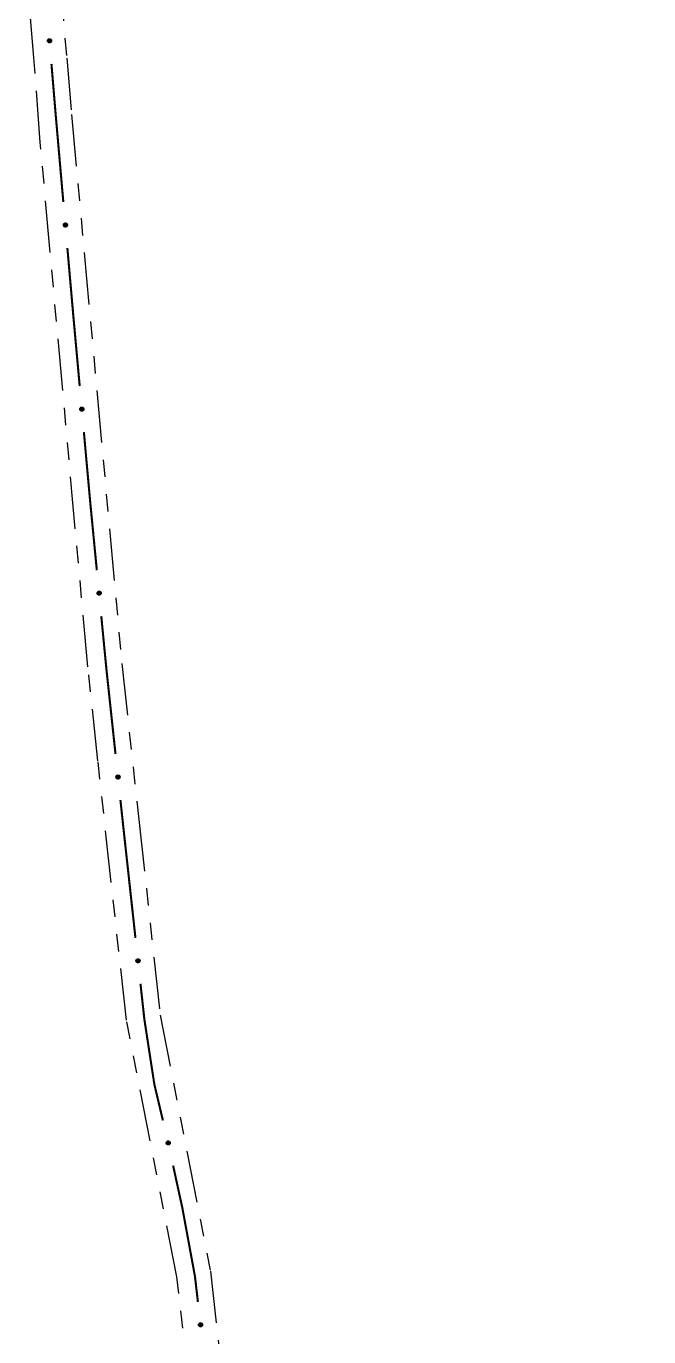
# Model space of a CAD drawing. Extents: x 209066 to 212010, y 4879784 to 4881672.
# Drawn here: x 209327.1 to 209381, y 4880649 to 4880762.4 of the extents above; entities that cross this region are included whole.
import ezdxf

# ---------------------------------------------------------------- set-up
doc = ezdxf.new("R2010")
doc.units = 0
doc.header["$LTSCALE"] = 1.5
doc.header["$MEASUREMENT"] = 0
doc.linetypes.add('TRACO_25', pattern=[8, 3, -1, 1, -1, 1, -1])
doc.layers.add('SV-EIXO-RUA-N-PAV', color=6, linetype='CONTINUOUS')
doc.layers.add('SV-RUA-NAO-PAV', color=7, linetype='CONTINUOUS')

msp = doc.modelspace()

# ---------------------------------------------------------------- linework, layer by layer
at = {"layer": 'SV-EIXO-RUA-N-PAV'}
for points in [[(209329.219827, 4880761.307858), (209329.257607, 4880761.276798), (209329.283726, 4880761.242379), (209329.297247, 4880761.207401), (209329.301136, 4880761.173376), (209329.301194, 4880761.138119), (209329.29341, 4880761.10256), (209329.276029, 4880761.065007), (209329.245138, 4880761.02689), (209329.208119, 4880761.002451), (209329.174537, 4880760.98736), (209329.139291, 4880760.981262), (209329.10504, 4880760.981779), (209329.068371, 4880760.991086), (209329.030486, 4880761.009072), (209328.99291, 4880761.041062), (209328.967535, 4880761.074982), (209328.955345, 4880761.109158), (209328.949439, 4880761.14463), (209328.949811, 4880761.180625), (209328.957653, 4880761.215487), (209328.97583, 4880761.253598), (209329.007896, 4880761.290268), (209329.041438, 4880761.315962), (209329.075434, 4880761.328629), (209329.110487, 4880761.333657), (209329.145849, 4880761.334146), (209329.181919, 4880761.327809), (209329.219827, 4880761.307858)], [(209330.588125, 4880745.366988), (209330.626039, 4880745.336091), (209330.652306, 4880745.301785), (209330.665979, 4880745.266866), (209330.670015, 4880745.232858), (209330.670225, 4880745.197602), (209330.662595, 4880745.162009), (209330.645376, 4880745.124381), (209330.61465, 4880745.086131), (209330.577738, 4880745.061533), (209330.544221, 4880745.046297), (209330.509002, 4880745.040046), (209330.474749, 4880745.040415), (209330.43804, 4880745.049564), (209330.400078, 4880745.067386), (209330.362363, 4880745.099213), (209330.336842, 4880745.133023), (209330.324504, 4880745.167145), (209330.318445, 4880745.202591), (209330.318661, 4880745.238588), (209330.326352, 4880745.273483), (209330.344365, 4880745.311673), (209330.376272, 4880745.348481), (209330.409702, 4880745.37432), (209330.443643, 4880745.387133), (209330.478674, 4880745.392313), (209330.514033, 4880745.392955), (209330.550131, 4880745.386774), (209330.588125, 4880745.366988)], [(209332.010148, 4880729.430659), (209332.048156, 4880729.399878), (209332.074527, 4880729.365652), (209332.088306, 4880729.330774), (209332.092445, 4880729.296779), (209332.092763, 4880729.261524), (209332.085241, 4880729.225908), (209332.068136, 4880729.188228), (209332.037527, 4880729.149885), (209332.000689, 4880729.125174), (209331.967218, 4880729.109836), (209331.932019, 4880729.103479), (209331.897765, 4880729.103744), (209331.861028, 4880729.112781), (209331.823012, 4880729.130488), (209331.785201, 4880729.1622), (209331.759577, 4880729.195932), (209331.747136, 4880729.230017), (209331.740969, 4880729.265445), (209331.741076, 4880729.301442), (209331.748661, 4880729.33636), (209331.766558, 4880729.374604), (209331.798352, 4880729.411509), (209331.831704, 4880729.437449), (209331.865606, 4880729.450366), (209331.900621, 4880729.455653), (209331.935978, 4880729.456401), (209331.972095, 4880729.450331), (209332.010148, 4880729.430659)], [(209333.502204, 4880713.501138), (209333.5404, 4880713.470592), (209333.566982, 4880713.436529), (209333.580975, 4880713.401737), (209333.585324, 4880713.367768), (209333.585859, 4880713.332515), (209333.578557, 4880713.296854), (209333.561685, 4880713.259069), (209333.531312, 4880713.220538), (209333.494628, 4880713.195601), (209333.461252, 4880713.180057), (209333.426093, 4880713.173483), (209333.391838, 4880713.173537), (209333.355045, 4880713.182347), (209333.316921, 4880713.199819), (209333.278915, 4880713.231298), (209333.253084, 4880713.264871), (209333.240433, 4880713.298879), (209333.234048, 4880713.334268), (209333.233933, 4880713.370265), (209333.241303, 4880713.405229), (209333.258963, 4880713.443583), (209333.29053, 4880713.480683), (209333.323721, 4880713.506828), (209333.357542, 4880713.519954), (209333.392525, 4880713.525456), (209333.427876, 4880713.526423), (209333.46403, 4880713.520575), (209333.502204, 4880713.501138)], [(209335.13773, 4880697.586252), (209335.17623, 4880697.556089), (209335.203151, 4880697.522293), (209335.217491, 4880697.487643), (209335.222179, 4880697.453719), (209335.223066, 4880697.418473), (209335.216121, 4880697.382741), (209335.199627, 4880697.344789), (209335.169641, 4880697.305956), (209335.133208, 4880697.280654), (209335.099989, 4880697.264777), (209335.064897, 4880697.257852), (209335.030643, 4880697.257564), (209334.993765, 4880697.266006), (209334.955468, 4880697.283096), (209334.917149, 4880697.314194), (209334.890984, 4880697.347507), (209334.877993, 4880697.381387), (209334.871255, 4880697.41671), (209334.87078, 4880697.452704), (209334.8778, 4880697.487741), (209334.895077, 4880697.526269), (209334.926271, 4880697.563682), (209334.959199, 4880697.590158), (209334.992888, 4880697.603621), (209335.027813, 4880697.609473), (209335.063154, 4880697.610792), (209335.099363, 4880697.605306), (209335.13773, 4880697.586252)], [(209336.867821, 4880681.680329), (209336.90639, 4880681.650255), (209336.933389, 4880681.616521), (209336.947809, 4880681.581904), (209336.952576, 4880681.547992), (209336.953544, 4880681.512748), (209336.946681, 4880681.477), (209336.930276, 4880681.43901), (209336.900379, 4880681.400108), (209336.864004, 4880681.374721), (209336.830822, 4880681.358768), (209336.795746, 4880681.351762), (209336.761493, 4880681.351395), (209336.724595, 4880681.359752), (209336.686259, 4880681.376753), (209336.647869, 4880681.407762), (209336.621627, 4880681.441015), (209336.608558, 4880681.474865), (209336.601738, 4880681.510173), (209336.60118, 4880681.546166), (209336.608119, 4880681.581218), (209336.625307, 4880681.619786), (209336.656415, 4880681.657271), (209336.689282, 4880681.683823), (209336.722939, 4880681.697364), (209336.757851, 4880681.703296), (209336.793188, 4880681.704697), (209336.829411, 4880681.699294), (209336.867821, 4880681.680329)], [(209339.465983, 4880665.924824), (209339.507505, 4880665.898979), (209339.537906, 4880665.868276), (209339.555891, 4880665.83537), (209339.564203, 4880665.802148), (209339.568877, 4880665.767202), (209339.565817, 4880665.73093), (209339.553503, 4880665.691424), (209339.527869, 4880665.64959), (209339.49437, 4880665.620514), (209339.463053, 4880665.601155), (209339.428909, 4880665.590494), (209339.394885, 4880665.586522), (209339.357313, 4880665.590946), (209339.317399, 4880665.603816), (209339.275957, 4880665.63061), (209339.246359, 4880665.660915), (209339.229799, 4880665.6932), (209339.219298, 4880665.727593), (209339.214953, 4880665.763327), (209339.218162, 4880665.798916), (209339.231193, 4880665.839079), (209339.25818, 4880665.879632), (209339.288069, 4880665.909497), (209339.320113, 4880665.926507), (209339.354206, 4880665.936083), (209339.389199, 4880665.941197), (209339.425789, 4880665.939639), (209339.465983, 4880665.924824)], [(209342.283556, 4880650.175985), (209342.32231, 4880650.14615), (209342.349517, 4880650.112583), (209342.36415, 4880650.078056), (209342.369125, 4880650.044173), (209342.370311, 4880650.008936), (209342.363669, 4880649.973146), (209342.347498, 4880649.935056), (209342.317842, 4880649.89597), (209342.281624, 4880649.87036), (209342.248541, 4880649.854202), (209342.213509, 4880649.84698), (209342.179258, 4880649.846402), (209342.14231, 4880649.854531), (209342.10387, 4880649.871296), (209342.065289, 4880649.902067), (209342.038842, 4880649.935158), (209342.025565, 4880649.968926), (209342.018527, 4880650.004191), (209342.017748, 4880650.04018), (209342.024471, 4880650.075275), (209342.04142, 4880650.113948), (209342.072296, 4880650.151624), (209342.104999, 4880650.178379), (209342.138572, 4880650.192126), (209342.173447, 4880650.198274), (209342.208775, 4880650.199893), (209342.24503, 4880650.194713), (209342.283556, 4880650.175985)]]:
    msp.add_lwpolyline(points, close=True, dxfattribs=at)
for points in [[(209328.949811, 4880761.180625), (209328.967535, 4880761.074982)], [(209328.954725, 4880761.193784), (209328.979202, 4880761.064375)], [(209328.957653, 4880761.215487), (209328.99291, 4880761.041062)], [(209328.96957, 4880761.229252), (209329.010591, 4880761.03276)], [(209328.97583, 4880761.253598), (209329.030486, 4880761.009072)], [(209328.993707, 4880761.268233), (209329.048666, 4880761.003071)], [(209329.007896, 4880761.290268), (209329.068371, 4880760.991086)], [(209329.023849, 4880761.300869), (209329.085267, 4880760.991059)], [(209329.041438, 4880761.315962), (209329.10504, 4880760.981779)], [(209329.057958, 4880761.318773), (209329.121415, 4880760.984487)], [(209329.075434, 4880761.328629), (209329.139291, 4880760.981262)], [(209329.092746, 4880761.328518), (209329.154164, 4880760.985846)], [(209329.110487, 4880761.333657), (209329.174537, 4880760.98736)], [(209329.129574, 4880761.330218), (209329.192692, 4880761.000011)], [(209329.145849, 4880761.334146), (209329.208119, 4880761.002451)], [(209329.164136, 4880761.326252), (209329.226687, 4880761.019275)], [(209329.181919, 4880761.327809), (209329.245138, 4880761.02689)], [(209329.199151, 4880761.316847), (209329.258416, 4880761.049304)], [(209329.219827, 4880761.307858), (209329.276029, 4880761.065007)], [(209329.239719, 4880761.290104), (209329.283686, 4880761.091118)], [(209329.257607, 4880761.276798), (209329.29341, 4880761.10256)], [(209329.272581, 4880761.257242), (209329.295584, 4880761.12908)], [(209329.283726, 4880761.242379), (209329.301194, 4880761.138119)], [(209330.318661, 4880745.238588), (209330.336842, 4880745.133023)], [(209330.323519, 4880745.251768), (209330.348555, 4880745.122466)], [(209330.326352, 4880745.273483), (209330.362363, 4880745.099213)], [(209330.33821, 4880745.2873), (209330.38008, 4880745.090987)], [(209330.344365, 4880745.311673), (209330.400078, 4880745.067386)], [(209330.362178, 4880745.326385), (209330.418283, 4880745.061463)], [(209330.376272, 4880745.348481), (209330.43804, 4880745.049564)], [(209330.392179, 4880745.359151), (209330.454936, 4880745.049609)], [(209330.409702, 4880745.37432), (209330.474749, 4880745.040415)], [(209330.42621, 4880745.377202), (209330.491112, 4880745.043193)], [(209330.443643, 4880745.387133), (209330.509002, 4880745.040046)], [(209330.460955, 4880745.387098), (209330.523855, 4880745.044695)], [(209330.478674, 4880745.392313), (209330.544221, 4880745.046297)], [(209330.497776, 4880745.388957), (209330.562321, 4880745.059026)], [(209330.514033, 4880745.392955), (209330.577738, 4880745.061533)], [(209330.532355, 4880745.38514), (209330.596233, 4880745.078437)], [(209330.550131, 4880745.386774), (209330.61465, 4880745.086131)], [(209330.56741, 4880745.375886), (209330.627832, 4880745.108603)], [(209330.588125, 4880745.366988), (209330.645376, 4880745.124381)], [(209330.608093, 4880745.349319), (209330.65292, 4880745.150526)], [(209330.626039, 4880745.336091), (209330.662595, 4880745.162009)], [(209330.641097, 4880745.3166), (209330.664654, 4880745.188538)], [(209330.652306, 4880745.301785), (209330.670225, 4880745.197602)], [(209331.741076, 4880729.301442), (209331.759577, 4880729.195932)], [(209331.745894, 4880729.314636), (209331.771322, 4880729.185412)], [(209331.748661, 4880729.33636), (209331.785201, 4880729.1622)], [(209331.760477, 4880729.350213), (209331.802943, 4880729.154028)], [(209331.766558, 4880729.374604), (209331.823012, 4880729.130488)], [(209331.784326, 4880729.389371), (209331.841235, 4880729.12462)], [(209331.798352, 4880729.411509), (209331.861028, 4880729.112781)], [(209331.814227, 4880729.422227), (209331.877924, 4880729.112878)], [(209331.831704, 4880729.437449), (209331.897765, 4880729.103744)], [(209331.848203, 4880729.440382), (209331.91412, 4880729.106572)], [(209331.865606, 4880729.450366), (209331.932019, 4880729.103479)], [(209331.882919, 4880729.450383), (209331.946857, 4880729.108173)], [(209331.900621, 4880729.455653), (209331.967218, 4880729.109836)], [(209331.919733, 4880729.452354), (209331.98528, 4880729.122621)], [(209331.935978, 4880729.456401), (209332.000689, 4880729.125174)], [(209331.954323, 4880729.448642), (209332.019133, 4880729.142134)], [(209331.972095, 4880729.450331), (209332.037527, 4880729.149885)], [(209331.989407, 4880729.439495), (209332.05064, 4880729.172396)], [(209332.010148, 4880729.430659), (209332.068136, 4880729.188228)], [(209332.03017, 4880729.413051), (209332.075601, 4880729.214395)], [(209332.048156, 4880729.399878), (209332.085241, 4880729.225908)], [(209332.063273, 4880729.380432), (209332.087219, 4880729.252443)], [(209332.074527, 4880729.365652), (209332.092763, 4880729.261524)], [(209333.233933, 4880713.370265), (209333.253084, 4880713.264871)], [(209333.238669, 4880713.383489), (209333.264894, 4880713.254423)], [(209333.241303, 4880713.405229), (209333.278915, 4880713.231298)], [(209333.253033, 4880713.419155), (209333.296707, 4880713.223235)], [(209333.258963, 4880713.443583), (209333.316921, 4880713.199819)], [(209333.27664, 4880713.458459), (209333.33518, 4880713.194064)], [(209333.29053, 4880713.480683), (209333.355045, 4880713.182347)], [(209333.306338, 4880713.491499), (209333.371941, 4880713.182548)], [(209333.323721, 4880713.506828), (209333.391838, 4880713.173537)], [(209333.340201, 4880713.509863), (209333.408175, 4880713.176465)], [(209333.357542, 4880713.519954), (209333.426093, 4880713.173483)], [(209333.374855, 4880713.520078), (209333.440902, 4880713.178268)], [(209333.392525, 4880713.525456), (209333.461252, 4880713.180057)], [(209333.411656, 4880713.522275), (209333.479235, 4880713.192952)], [(209333.427876, 4880713.526423), (209333.494628, 4880713.195601)], [(209333.446269, 4880713.518777), (209333.512966, 4880713.212674)], [(209333.46403, 4880713.520575), (209333.531312, 4880713.220538)], [(209333.481408, 4880713.509846), (209333.544286, 4880713.24313)], [(209333.502204, 4880713.501138), (209333.561685, 4880713.259069)], [(209333.522334, 4880713.483654), (209333.568988, 4880713.285282)], [(209333.5404, 4880713.470592), (209333.578557, 4880713.296854)], [(209333.555637, 4880713.45124), (209333.580372, 4880713.323401)], [(209333.566982, 4880713.436529), (209333.585859, 4880713.332515)], [(209334.875384, 4880697.465975), (209334.902897, 4880697.337178)], [(209334.8778, 4880697.487741), (209334.917149, 4880697.314194)], [(209334.88939, 4880697.501783), (209334.935021, 4880697.306309)], [(209334.895077, 4880697.526269), (209334.955468, 4880697.283096)], [(209334.912604, 4880697.541321), (209334.973783, 4880697.277524)], [(209334.926271, 4880697.563682), (209334.993765, 4880697.266006)], [(209334.94197, 4880697.574656), (209335.010657, 4880697.266376)], [(209334.959199, 4880697.590158), (209335.030643, 4880697.257564)], [(209334.975648, 4880697.593357), (209335.04695, 4880697.260656)], [(209334.992888, 4880697.603621), (209335.064897, 4880697.257852)], [(209335.010198, 4880697.603918), (209335.079658, 4880697.262785)], [(209335.027813, 4880697.609473), (209335.099989, 4880697.264777)], [(209335.046976, 4880697.606483), (209335.117842, 4880697.277852)], [(209335.063154, 4880697.610792), (209335.133208, 4880697.280654)], [(209335.081621, 4880697.603331), (209335.151374, 4880697.29791)], [(209335.099363, 4880697.605306), (209335.169641, 4880697.305956)], [(209335.116848, 4880697.594752), (209335.182388, 4880697.328677)], [(209335.13773, 4880697.586252), (209335.199627, 4880697.344789)], [(209335.158033, 4880697.56897), (209335.206668, 4880697.371074)], [(209335.17623, 4880697.556089), (209335.216121, 4880697.382741)], [(209335.191659, 4880697.53689), (209335.21767, 4880697.409304)], [(209335.203151, 4880697.522293), (209335.223066, 4880697.418473)], [(209334.87078, 4880697.452704), (209334.890984, 4880697.347507)], [(209336.608119, 4880681.581218), (209336.647869, 4880681.407762)], [(209336.619677, 4880681.595287), (209336.665759, 4880681.399919)], [(209336.625307, 4880681.619786), (209336.686259, 4880681.376753)], [(209336.642799, 4880681.634878), (209336.704587, 4880681.371223)], [(209336.656415, 4880681.657271), (209336.724595, 4880681.359752)], [(209336.672089, 4880681.668281), (209336.741487, 4880681.360161)], [(209336.689282, 4880681.683823), (209336.761493, 4880681.351395)], [(209336.705723, 4880681.68706), (209336.777793, 4880681.354524)], [(209336.722939, 4880681.697364), (209336.795746, 4880681.351762)], [(209336.740249, 4880681.6977), (209336.810495, 4880681.356729)], [(209336.757851, 4880681.703296), (209336.830822, 4880681.358768)], [(209336.777021, 4880681.700351), (209336.848645, 4880681.371884)], [(209336.793188, 4880681.704697), (209336.864004, 4880681.374721)], [(209336.811673, 4880681.697278), (209336.882131, 4880681.392019)], [(209336.829411, 4880681.699294), (209336.900379, 4880681.400108)], [(209336.84692, 4880681.68878), (209336.913074, 4880681.422858)], [(209336.867821, 4880681.680329), (209336.930276, 4880681.43901)], [(209336.888164, 4880681.663094), (209336.937255, 4880681.465311)], [(209336.90639, 4880681.650255), (209336.946681, 4880681.477)], [(209336.921864, 4880681.631092), (209336.94817, 4880681.503566)], [(209336.933389, 4880681.616521), (209336.953544, 4880681.512748)], [(209336.60118, 4880681.546166), (209336.621627, 4880681.441015)], [(209336.605753, 4880681.559447), (209336.633564, 4880681.430713)], [(209339.214953, 4880665.763327), (209339.246359, 4880665.660915)], [(209339.218102, 4880665.777016), (209339.259315, 4880665.651927)], [(209339.218162, 4880665.798916), (209339.275957, 4880665.63061)], [(209339.228175, 4880665.814123), (209339.294573, 4880665.624695)], [(209339.231193, 4880665.839079), (209339.317399, 4880665.603816)], [(209339.246999, 4880665.855929), (209339.336208, 4880665.600247)], [(209339.25818, 4880665.879632), (209339.357313, 4880665.590946)], [(209339.272608, 4880665.892231), (209339.374067, 4880665.593132)], [(209339.288069, 4880665.909497), (209339.394885, 4880665.586522)], [(209339.304078, 4880665.914448), (209339.410765, 4880665.59135)], [(209339.320113, 4880665.926507), (209339.428909, 4880665.590494)], [(209339.337291, 4880665.928665), (209339.443054, 4880665.596986)], [(209339.354206, 4880665.936083), (209339.463053, 4880665.601155)], [(209339.373579, 4880665.935172), (209339.479395, 4880665.616075)], [(209339.389199, 4880665.941197), (209339.49437, 4880665.620514)], [(209339.408363, 4880665.935766), (209339.510575, 4880665.639624)], [(209339.425789, 4880665.939639), (209339.527869, 4880665.64959)], [(209339.444308, 4880665.931027), (209339.538098, 4880665.67355)], [(209339.465983, 4880665.924824), (209339.553503, 4880665.691424)], [(209339.488028, 4880665.909827), (209339.557674, 4880665.718313)], [(209339.507505, 4880665.898979), (209339.565817, 4880665.73093)], [(209339.524911, 4880665.881552), (209339.564499, 4880665.757506)], [(209339.537906, 4880665.868276), (209339.568877, 4880665.767202)], [(209342.017748, 4880650.04018), (209342.038842, 4880649.935158)], [(209342.022239, 4880650.053489), (209342.050843, 4880649.92493)], [(209342.024471, 4880650.075275), (209342.065289, 4880649.902067)], [(209342.035941, 4880650.089414), (209342.083227, 4880649.894335)], [(209342.04142, 4880650.113948), (209342.10387, 4880649.871296)], [(209342.058819, 4880650.129148), (209342.122232, 4880649.865879)], [(209342.072296, 4880650.151624), (209342.14231, 4880649.854531)], [(209342.087902, 4880650.162731), (209342.159199, 4880649.855044)], [(209342.104999, 4880650.178379), (209342.179258, 4880649.846402)], [(209342.12142, 4880650.181717), (209342.195539, 4880649.849631)], [(209342.138572, 4880650.192126), (209342.213509, 4880649.84698)], [(209342.155879, 4880650.19257), (209342.228227, 4880649.852038)], [(209342.173447, 4880650.198274), (209342.248541, 4880649.854202)], [(209342.192634, 4880650.195447), (209342.266282, 4880649.867428)], [(209342.208775, 4880650.199893), (209342.281624, 4880649.87036)], [(209342.227305, 4880650.192588), (209342.299644, 4880649.887769)], [(209342.24503, 4880650.194713), (209342.317842, 4880649.89597)], [(209342.262603, 4880650.184308), (209342.330396, 4880649.918798)], [(209342.283556, 4880650.175985), (209342.347498, 4880649.935056)], [(209342.304005, 4880650.158876), (209342.354315, 4880649.961399)], [(209342.32231, 4880650.14615), (209342.363669, 4880649.973146)], [(209342.337902, 4880650.127082), (209342.364993, 4880649.999722)], [(209342.349517, 4880650.112583), (209342.370311, 4880650.008936)]]:
    msp.add_lwpolyline(points, dxfattribs=at)
at = {"layer": 'SV-EIXO-RUA-N-PAV', "const_width": 0.18}
for points in [[(209329.28815, 4880759.162441), (209329.620332, 4880755.176258)], [(209329.620332, 4880755.176258), (209329.675461, 4880754.514703)], [(209329.675461, 4880754.514703), (209330.316307, 4880747.206595)], [(209330.665725, 4880743.221886), (209331.102498, 4880738.240999)], [(209331.102498, 4880738.240999), (209331.171957, 4880737.448896)], [(209331.171957, 4880737.448896), (209331.732746, 4880731.269433)], [(209332.094262, 4880727.285803), (209332.636536, 4880721.310358)], [(209332.636536, 4880721.310358), (209332.668453, 4880720.958665)], [(209332.668453, 4880720.958665), (209333.213471, 4880715.338167)], [(209333.599539, 4880711.356841), (209333.985607, 4880707.375516)], [(209333.985607, 4880707.375516), (209334.049833, 4880706.713177)], [(209334.049833, 4880706.713177), (209334.830655, 4880699.420304)], [(209335.256487, 4880695.443035), (209335.469403, 4880693.4544)], [(209335.469403, 4880693.4544), (209335.488772, 4880693.273495)], [(209335.488772, 4880693.273495), (209336.556513, 4880683.513667)], [(209336.991525, 4880679.537392), (209337.317783, 4880676.555185)], [(209337.317783, 4880676.555185), (209337.330612, 4880676.437919)], [(209337.330612, 4880676.437919), (209338.072961, 4880671.612655)], [(209338.072961, 4880671.612655), (209338.193975, 4880670.82606)], [(209338.193975, 4880670.82606), (209338.931965, 4880667.708055)], [(209339.814667, 4880663.806829), (209340.45316, 4880660.875562)], [(209340.45316, 4880660.875562), (209340.611391, 4880660.149139)], [(209340.611391, 4880660.149139), (209341.564957, 4880654.97981)], [(209341.564957, 4880654.97981), (209341.704984, 4880654.220713)], [(209341.704984, 4880654.220713), (209341.960949, 4880652.007369)]]:
    msp.add_lwpolyline(points, dxfattribs=at)
at = {"layer": 'SV-RUA-NAO-PAV', "linetype": 'TRACO_25'}
for points in [[(209371.808791, 4880566.400288, 7.916629), (209373.694557, 4880568.663208, 7.916629), (209373.128827, 4880573.471912, 7.916629), (209368.732773, 4880584.839846, 8.388272), (209359.377199, 4880605.09024, 8.679286), (209351.063841, 4880618.149486, 8.84988), (209342.338469, 4880637.532529, 9.120824), (209341.694944, 4880640.800627, 9.120824), (209340.133291, 4880654.172731, 9.532257), (209335.776533, 4880676.376611, 10.074145), (209333.31247, 4880698.829818, 10.074145), (209332.436934, 4880706.975236, 10.325019), (209328.324006, 4880752.35188, 10.325019), (209327.76723, 4880759.710847, 10.325019), (209327.105347, 4880767.449492, 10.325019)], [(209329.910999, 4880767.359361, 10.224669), (209330.610777, 4880759.667225, 10.325019), (209331.02609, 4880754.776827, 10.325019), (209335.377567, 4880707.269445, 10.325019), (209336.845965, 4880693.77207, 10.074145), (209338.70064, 4880676.822235, 10.074145), (209343.050833, 4880654.65181, 9.532257), (209344.401776, 4880642.540733, 9.120824), (209345.211116, 4880638.350391, 9.120824), (209353.671156, 4880619.556771, 8.84988), (209361.947905, 4880606.555034, 8.679286), (209369.695527, 4880591.263025, 8.388272), (209372.185944, 4880586.15369, 8.388272), (209377.654666, 4880576.63057, 8.388272), (209380.200451, 4880573.236191, 8.388272), (209380.971778, 4880571.508754, 7.916629), (209380.971778, 4880569.926701, 7.916629), (209380.421498, 4880567.725583, 7.916629), (209379.389725, 4880565.73082, 7.916629), (209378.082811, 4880564.079982, 7.916629), (209376.913467, 4880562.841854, 7.916629)]]:
    msp.add_polyline3d(points, dxfattribs=at)

doc.saveas('drawing.dxf')
